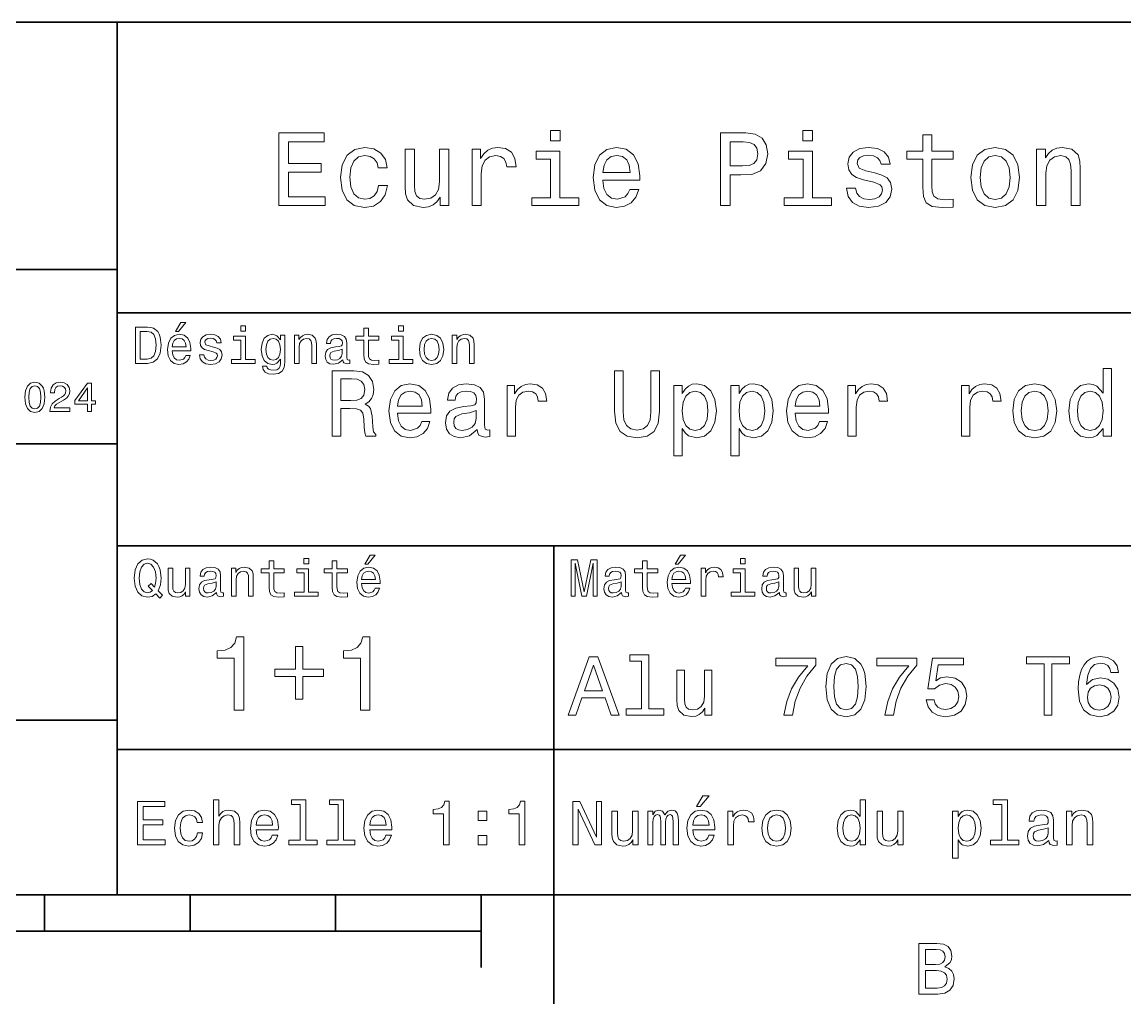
# Model space of a CAD drawing. Extents: x 0 to 420, y 0 to 297.
# Drawn here: x 278.5 to 354.2, y 2.5 to 70 of the extents above; entities that cross this region are included whole.
import ezdxf

# ---------------------------------------------------------------- set-up
doc = ezdxf.new("R2010")
doc.units = 0

msp = doc.modelspace()

# ---------------------------------------------------------------- linework, layer by layer
at = {"color": 7, "lineweight": 35}
for p, q in [((220, 70), (410, 70)), ((285, 10), (285, 70)), ((220, 53), (285, 53)), ((285, 50), (410, 50)), ((220, 41), (285, 41)), ((285, 34), (410, 34)), ((220, 22), (285, 22)), ((285, 20), (410, 20)), ((10, 10), (410, 10)), ((220, 10), (410, 10)), ((110, 7.5), (310, 7.5))]:
    msp.add_line(p, q, dxfattribs=at)
at = {"color": 7, "lineweight": 35, "ltscale": 0.35}
msp.add_line((315, 20), (315, 34), dxfattribs=at)
at = {"color": 7, "lineweight": 35, "ltscale": 0.25}
msp.add_line((315, 10), (315, 20), dxfattribs=at)
at = {"color": 7, "lineweight": 35, "ltscale": 0.0625}
for p, q in [((280, 10), (280, 7.5)), ((290, 10), (290, 7.5)), ((300, 10), (300, 7.5))]:
    msp.add_line(p, q, dxfattribs=at)
at = {"color": 7, "lineweight": 35, "ltscale": 0.125}
msp.add_line((310, 10), (310, 5), dxfattribs=at)
at = {"color": 7, "lineweight": 35, "ltscale": 0.1875}
msp.add_line((315, 10), (315, 2.5), dxfattribs=at)
at = {"color": 7, "lineweight": 13}
for points in [[(296.109497, 57.381123), (299.279541, 57.381123), (299.279541, 57.986309), (296.772339, 57.986309), (296.772339, 59.679394), (299.005768, 59.679394), (299.005768, 60.277374), (296.772339, 60.277374), (296.772339, 61.775936), (299.221893, 61.775936), (299.221893, 62.381123), (296.109497, 62.381123)], [(315.439484, 62.554031), (314.76944, 62.554031), (314.76944, 61.833572), (315.439484, 61.833572)], [(326.462524, 57.381123), (327.125366, 57.381123), (327.125366, 59.492073), (327.860229, 59.492073), (328.602295, 59.528095), (329.193085, 59.780258), (329.574921, 60.270172), (329.70462, 60.940201), (329.60376, 61.559795), (329.315552, 62.013687), (328.840057, 62.287464), (328.19165, 62.381123), (326.462524, 62.381123)], [(332.788177, 62.554031), (332.118164, 62.554031), (332.118164, 61.833572), (332.788177, 61.833572)], [(340.353027, 60.579971), (340.353027, 58.64193), (340.39624, 58.015129), (340.597992, 57.582851), (341.001434, 57.330688), (341.685883, 57.244236), (342.43515, 57.280258), (342.43515, 57.827808), (341.887604, 57.78458), (341.390503, 57.842216), (341.123932, 58.022331), (341.008636, 58.324928), (340.98703, 58.75), (340.98703, 60.579971), (342.43515, 60.579971), (342.43515, 61.120316), (340.98703, 61.120316), (340.98703, 62.251438), (340.353027, 62.251438), (340.353027, 61.120316), (339.257935, 61.120316), (339.257935, 60.579971)], [(328.011536, 61.76873), (328.443787, 61.725502), (328.760803, 61.588615), (328.94812, 61.336452), (329.01297, 60.940201), (328.940918, 60.522331), (328.746399, 60.270172), (328.414978, 60.140488), (327.96109, 60.104465), (327.125366, 60.104465), (327.125366, 61.76873)], [(302.932281, 59.967579), (303.559082, 59.967579), (303.429382, 60.543945), (303.119598, 60.997837), (302.636871, 61.278816), (302.010071, 61.386887), (301.318451, 61.242794), (300.792511, 60.839336), (300.46109, 60.183716), (300.345825, 59.304752), (300.453888, 58.432995), (300.778107, 57.78458), (301.289612, 57.381123), (301.988464, 57.244236), (302.608063, 57.352303), (303.09079, 57.6549), (303.42218, 58.130402), (303.566284, 58.764408), (302.96109, 58.764408), (302.853027, 58.36095), (302.651306, 58.058357), (302.363098, 57.871037), (302.010071, 57.8134), (301.570618, 57.907059), (301.253601, 58.195244), (301.059082, 58.663544), (300.994232, 59.326366), (301.059082, 59.974781), (301.260803, 60.443081), (301.585022, 60.731266), (302.010071, 60.83213), (302.384735, 60.767288), (302.66571, 60.601585), (302.853027, 60.327808)], [(307.788177, 61.25), (307.154175, 61.25), (307.154175, 59.016571), (307.082123, 58.497837), (306.873199, 58.123196), (306.548981, 57.892651), (306.123901, 57.820602), (305.785309, 57.878242), (305.569153, 58.051151), (305.446686, 58.346542), (305.417877, 58.764408), (305.417877, 61.25), (304.783875, 61.25), (304.783875, 58.706772), (304.805481, 58.195244), (304.942352, 57.770172), (305.360229, 57.381123), (306.030243, 57.244236), (306.390503, 57.294666), (306.700287, 57.424351), (306.966858, 57.647694), (307.182983, 57.971901), (307.182983, 57.381123), (307.788177, 57.381123)], [(309.380402, 57.381123), (310.014404, 57.381123), (310.014404, 59.592937), (310.079254, 60.12608), (310.273773, 60.507923), (310.59079, 60.738472), (311.015839, 60.817722), (311.332855, 60.767288), (311.570618, 60.623199), (311.714691, 60.378242), (311.765137, 60.046829), (312.406342, 60.046829), (312.319885, 60.630402), (312.082123, 61.048271), (311.685883, 61.30043), (311.145538, 61.386887), (310.778107, 61.32925), (310.46109, 61.185158), (310.180115, 60.940201), (309.956757, 60.608788), (309.956757, 61.25), (309.380402, 61.25)], [(315.417877, 57.914265), (315.417877, 61.120316), (313.789612, 61.120316), (313.789612, 60.579971), (314.783875, 60.579971), (314.783875, 57.914265), (313.48703, 57.914265), (313.48703, 57.381123), (316.729095, 57.381123), (316.729095, 57.914265)], [(318.371765, 59.131844), (320.907776, 59.131844), (320.914978, 59.427231), (320.799713, 60.255764), (320.482697, 60.875359), (319.978394, 61.25), (319.30835, 61.386887), (318.65274, 61.242794), (318.148407, 60.839336), (317.824219, 60.183716), (317.708923, 59.319164), (317.816986, 58.432995), (318.141205, 57.78458), (318.638336, 57.381123), (319.286743, 57.244236), (319.848694, 57.337894), (320.309784, 57.582851), (320.648407, 57.971901), (320.842926, 58.490631), (320.216125, 58.490631), (320.086456, 58.20245), (319.899139, 57.986309), (319.365997, 57.8134), (318.955322, 57.892651), (318.645538, 58.14481), (318.443787, 58.555473), (318.371765, 59.110229)], [(318.371765, 59.664986), (318.451019, 60.162102), (318.645538, 60.529537), (318.940918, 60.75288), (319.329956, 60.83213), (319.711823, 60.75288), (320.007202, 60.529537), (320.187317, 60.162102), (320.252167, 59.664986)], [(332.766571, 57.914265), (332.766571, 61.120316), (331.138336, 61.120316), (331.138336, 60.579971), (332.132568, 60.579971), (332.132568, 57.914265), (330.835724, 57.914265), (330.835724, 57.381123), (334.07782, 57.381123), (334.07782, 57.914265)], [(337.060516, 59.636166), (336.44812, 59.780258), (335.994232, 59.945965), (335.842926, 60.28458), (335.886169, 60.522331), (336.037476, 60.695244), (336.28241, 60.803314), (336.635437, 60.846542), (336.97406, 60.803314), (337.240631, 60.67363), (337.413544, 60.479107), (337.485596, 60.219738), (338.105194, 60.219738), (338.105194, 60.23415), (337.997131, 60.70245), (337.701721, 61.069885), (337.240631, 61.30043), (336.635437, 61.386887), (336.023041, 61.30043), (335.576355, 61.062679), (335.29538, 60.709652), (335.208923, 60.262966), (335.273773, 59.830688), (335.475494, 59.528095), (335.806915, 59.311958), (336.289612, 59.16066), (336.995667, 58.987751), (337.427948, 58.807636), (337.543213, 58.663544), (337.586456, 58.447407), (337.521606, 58.180836), (337.348694, 57.979107), (337.067719, 57.849422), (336.693085, 57.806194), (336.296814, 57.849422), (336.008636, 58.000721), (335.814117, 58.245674), (335.734863, 58.584293), (335.122467, 58.584293), (335.223328, 58.007923), (335.518738, 57.590057), (335.98703, 57.337894), (336.635437, 57.244236), (337.312683, 57.337894), (337.809814, 57.590057), (338.112396, 57.993515), (338.220459, 58.519451), (338.141205, 58.973343), (337.917877, 59.283138), (337.550415, 59.484871)], [(343.65274, 59.311958), (343.768005, 58.432995), (344.099426, 57.78458), (344.625366, 57.381123), (345.331421, 57.244236), (346.030273, 57.381123), (346.556213, 57.777374), (346.887604, 58.425793), (347.010101, 59.311958), (346.887604, 60.190922), (346.556213, 60.846542), (346.030273, 61.242794), (345.331421, 61.386887), (344.625366, 61.242794), (344.099426, 60.839336), (343.768005, 60.190922)], [(344.301147, 59.319164), (344.365997, 59.967579), (344.567719, 60.435879), (344.891937, 60.72406), (345.331421, 60.824928), (345.763702, 60.72406), (346.087891, 60.443081), (346.289612, 59.967579), (346.361664, 59.319164), (346.289612, 58.663544), (346.087891, 58.188038), (345.763702, 57.899853), (345.331421, 57.806194), (344.891937, 57.899853), (344.567719, 58.188038), (344.365997, 58.663544)], [(348.177246, 57.381123), (348.811249, 57.381123), (348.811249, 59.614552), (348.876099, 60.12608), (349.085022, 60.500717), (349.409241, 60.731266), (349.841492, 60.817722), (350.187317, 60.745674), (350.403473, 60.551151), (350.511536, 60.226944), (350.547546, 59.794666), (350.547546, 57.381123), (351.181549, 57.381123), (351.181549, 59.924351), (351.15274, 60.435879), (351.023071, 60.86095), (350.597992, 61.25), (349.93515, 61.386887), (349.567719, 61.336452), (349.257935, 61.199566), (348.991364, 60.969017), (348.78241, 60.659222), (348.78241, 61.25), (348.177246, 61.25)], [(289.004333, 48.728386), (289.216858, 48.728386), (289.71759, 49.340778), (289.364563, 49.340778)], [(287.080688, 49.030979), (286.248566, 49.030979), (286.248566, 46.530979), (287.080688, 46.530979), (287.473328, 46.610229), (287.765137, 46.851585), (287.945251, 47.244236), (288.010101, 47.780979), (287.952454, 48.328529), (287.880402, 48.544666), (287.779541, 48.717579), (287.487762, 48.951729), (287.296844, 49.009365)], [(287.055481, 48.731987), (287.329254, 48.677952), (287.516571, 48.512245), (287.628235, 48.216858), (287.664276, 47.780979), (287.624634, 47.359509), (287.51297, 47.064121), (287.322052, 46.887608), (287.055481, 46.829971), (286.583588, 46.829971), (286.583588, 48.731987)], [(288.784576, 47.406338), (290.052582, 47.406338), (290.056183, 47.554035), (289.998566, 47.9683), (289.840057, 48.278099), (289.587891, 48.465416), (289.252869, 48.533859), (288.925079, 48.461815), (288.672913, 48.260086), (288.510803, 47.932278), (288.453156, 47.5), (288.507202, 47.056915), (288.669312, 46.732708), (288.917877, 46.530979), (289.242065, 46.462536), (289.523041, 46.509365), (289.753601, 46.631844), (289.922913, 46.826366), (290.020172, 47.085735), (289.706787, 47.085735), (289.641937, 46.941643), (289.548279, 46.833572), (289.281708, 46.747116), (289.076355, 46.786743), (288.921478, 46.912823), (288.820618, 47.118156), (288.784576, 47.395531)], [(291.623199, 47.658501), (291.317017, 47.730545), (291.090057, 47.8134), (291.014404, 47.982708), (291.036011, 48.101585), (291.111664, 48.188038), (291.234161, 48.242073), (291.410675, 48.263687), (291.579956, 48.242073), (291.713257, 48.177231), (291.799713, 48.079971), (291.835724, 47.950287), (292.145538, 47.950287), (292.145538, 47.957493), (292.091492, 48.191643), (291.943817, 48.375359), (291.713257, 48.490635), (291.410675, 48.533859), (291.104462, 48.490635), (290.881134, 48.371758), (290.740631, 48.195244), (290.697418, 47.971901), (290.729828, 47.755764), (290.830688, 47.604465), (290.996399, 47.496399), (291.237762, 47.42075), (291.59079, 47.334293), (291.806915, 47.244236), (291.864563, 47.172188), (291.886169, 47.064121), (291.85376, 46.930836), (291.767303, 46.829971), (291.626801, 46.765129), (291.439484, 46.743515), (291.241364, 46.765129), (291.09726, 46.840778), (291, 46.963257), (290.960388, 47.132565), (290.654175, 47.132565), (290.70462, 46.844379), (290.852295, 46.635445), (291.086456, 46.509365), (291.410675, 46.462536), (291.749268, 46.509365), (291.997833, 46.635445), (292.149139, 46.837173), (292.203156, 47.100143), (292.163544, 47.327087), (292.05188, 47.481987), (291.868164, 47.582851)], [(293.824219, 49.117435), (293.489197, 49.117435), (293.489197, 48.757202), (293.824219, 48.757202)], [(296.518738, 46.617435), (296.518738, 48.465416), (296.216125, 48.465416), (296.216125, 48.152016), (295.96759, 48.4366), (295.816284, 48.508644), (295.646973, 48.533859), (295.34079, 48.461815), (295.103027, 48.260086), (294.94812, 47.935879), (294.894104, 47.5), (294.94812, 47.060516), (295.103027, 46.736309), (295.34079, 46.530979), (295.646973, 46.462536), (295.819885, 46.487751), (295.963989, 46.552593), (296.216125, 46.826366), (296.216125, 46.552593), (296.187317, 46.336456), (296.108063, 46.181557), (295.956787, 46.091499), (295.729828, 46.059078), (295.531708, 46.080692), (295.391205, 46.134727), (295.30835, 46.228386), (295.283142, 46.354465), (294.976959, 46.354465), (294.976959, 46.340057), (295.023773, 46.109509), (295.167877, 45.9366), (295.398407, 45.824928), (295.711823, 45.785301), (296.086456, 45.839336), (296.335022, 45.990635), (296.475494, 46.253601)], [(297.181549, 46.530979), (297.498566, 46.530979), (297.498566, 47.647694), (297.530975, 47.903458), (297.635437, 48.090778), (297.797546, 48.206051), (298.013702, 48.249279), (298.186584, 48.213257), (298.294678, 48.115993), (298.348694, 47.953888), (298.366699, 47.737751), (298.366699, 46.530979), (298.683716, 46.530979), (298.683716, 47.802593), (298.669312, 48.058357), (298.604462, 48.270893), (298.391937, 48.465416), (298.060516, 48.533859), (297.876801, 48.508644), (297.721893, 48.440201), (297.588623, 48.324928), (297.484161, 48.170029), (297.484161, 48.465416), (297.181549, 48.465416)], [(300.499268, 46.783142), (300.499268, 46.772335), (300.517303, 46.649857), (300.57132, 46.5634), (300.798279, 46.494957), (300.974792, 46.523773), (300.974792, 46.76873), (300.899139, 46.757923), (300.798279, 46.804756), (300.780273, 46.948845), (300.780273, 47.950287), (300.73703, 48.206051), (300.610962, 48.386166), (300.391205, 48.494236), (300.081421, 48.533859), (299.778809, 48.490635), (299.555481, 48.368156), (299.414978, 48.177231), (299.368164, 47.925072), (299.368164, 47.903458), (299.65274, 47.903458), (299.677948, 48.054756), (299.757202, 48.162823), (299.886902, 48.227665), (300.070618, 48.25288), (300.247131, 48.234871), (300.373199, 48.180836), (300.448853, 48.087173), (300.47406, 47.957493), (300.459656, 47.806194), (300.402008, 47.730545), (300.257935, 47.694523), (299.987762, 47.665707), (299.677948, 47.600864), (299.458221, 47.485592), (299.328522, 47.305473), (299.28891, 47.038906), (299.324921, 46.801151), (299.436584, 46.624638), (299.616699, 46.512966), (299.865265, 46.473343), (300.200287, 46.548992)], [(301.943817, 48.130402), (301.943817, 47.161381), (301.965424, 46.84798), (302.066284, 46.631844), (302.268005, 46.505764), (302.610229, 46.462536), (302.984863, 46.480545), (302.984863, 46.754322), (302.71109, 46.732708), (302.462524, 46.761528), (302.329254, 46.851585), (302.271606, 47.00288), (302.260803, 47.215416), (302.260803, 48.130402), (302.984863, 48.130402), (302.984863, 48.400574), (302.260803, 48.400574), (302.260803, 48.966137), (301.943817, 48.966137), (301.943817, 48.400574), (301.39624, 48.400574), (301.39624, 48.130402)], [(304.667145, 49.117435), (304.332123, 49.117435), (304.332123, 48.757202), (304.667145, 48.757202)], [(305.762238, 47.496399), (305.819885, 47.056915), (305.985596, 46.732708), (306.248566, 46.530979), (306.601593, 46.462536), (306.951019, 46.530979), (307.213989, 46.729107), (307.3797, 47.053314), (307.440918, 47.496399), (307.3797, 47.935879), (307.213989, 48.263687), (306.951019, 48.461815), (306.601593, 48.533859), (306.248566, 48.461815), (305.985596, 48.260086), (305.819885, 47.935879)], [(308.024506, 46.530979), (308.341492, 46.530979), (308.341492, 47.647694), (308.373932, 47.903458), (308.478394, 48.090778), (308.640503, 48.206051), (308.856628, 48.249279), (309.029541, 48.213257), (309.137604, 48.115993), (309.19165, 47.953888), (309.209656, 47.737751), (309.209656, 46.530979), (309.526672, 46.530979), (309.526672, 47.802593), (309.512238, 48.058357), (309.447418, 48.270893), (309.234863, 48.465416), (308.903473, 48.533859), (308.719727, 48.508644), (308.56485, 48.440201), (308.431549, 48.324928), (308.327087, 48.170029), (308.327087, 48.465416), (308.024506, 48.465416)], [(288.784576, 47.672909), (288.824219, 47.921471), (288.921478, 48.105186), (289.069153, 48.216858), (289.263702, 48.256485), (289.45462, 48.216858), (289.602295, 48.105186), (289.692352, 47.921471), (289.724792, 47.672909)], [(293.813416, 46.79755), (293.813416, 48.400574), (292.999268, 48.400574), (292.999268, 48.130402), (293.496399, 48.130402), (293.496399, 46.79755), (292.847992, 46.79755), (292.847992, 46.530979), (294.469025, 46.530979), (294.469025, 46.79755)], [(295.221893, 47.5), (295.254333, 47.820606), (295.351593, 48.058357), (295.502869, 48.198845), (295.70462, 48.249279), (295.917145, 48.198845), (296.075653, 48.058357), (296.172913, 47.820606), (296.208923, 47.5), (296.172913, 47.172188), (296.075653, 46.938038), (295.917145, 46.793949), (295.70462, 46.747116), (295.502869, 46.793949), (295.351593, 46.938038), (295.254333, 47.175793)], [(304.656342, 46.79755), (304.656342, 48.400574), (303.842224, 48.400574), (303.842224, 48.130402), (304.339325, 48.130402), (304.339325, 46.79755), (303.690918, 46.79755), (303.690918, 46.530979), (305.311951, 46.530979), (305.311951, 46.79755)], [(306.086456, 47.5), (306.118866, 47.824207), (306.219727, 48.058357), (306.381836, 48.20245), (306.601593, 48.25288), (306.817719, 48.20245), (306.979828, 48.061958), (307.080688, 47.824207), (307.11673, 47.5), (307.080688, 47.172188), (306.979828, 46.934437), (306.817719, 46.790344), (306.601593, 46.743515), (306.381836, 46.790344), (306.219727, 46.934437), (306.118866, 47.172188)], [(300.463257, 47.208214), (300.420044, 47.020893), (300.304749, 46.876801), (300.131836, 46.783142), (299.919312, 46.750721), (299.78241, 46.76873), (299.68515, 46.826366), (299.623932, 46.927231), (299.605896, 47.067722), (299.620331, 47.193802), (299.677948, 47.283859), (299.908508, 47.384727), (300.200287, 47.427952), (300.463257, 47.514408)], [(299.760803, 41.530258), (300.363831, 41.530258), (300.363831, 43.430115), (300.979828, 43.430115), (301.433716, 43.41066), (301.719025, 43.319885), (301.874634, 43.105907), (301.939484, 42.723343), (301.971893, 42.139767), (302.010803, 41.757202), (302.088623, 41.530258), (302.76944, 41.530258), (302.76944, 41.653458), (302.6203, 41.835014), (302.568451, 42.172188), (302.523041, 42.898415), (302.412811, 43.4366), (302.263672, 43.605186), (302.030243, 43.728386), (302.289612, 43.890488), (302.471161, 44.117435), (302.587891, 44.402737), (302.626801, 44.746395), (302.536011, 45.291065), (302.276642, 45.699566), (301.848694, 45.945965), (301.265137, 46.030258), (299.760803, 46.030258)], [(301.096527, 45.479107), (301.492065, 45.440201), (301.770874, 45.317001), (301.945953, 45.090057), (302.004303, 44.733429), (301.939484, 44.357346), (301.764404, 44.130402), (301.466125, 44.013687), (301.057617, 43.981266), (300.363831, 43.981266), (300.363831, 45.479107)], [(319.174347, 43.242073), (319.265137, 42.431557), (319.550415, 41.854465), (320.030243, 41.523773), (320.72406, 41.407059), (321.411377, 41.523773), (321.891205, 41.854465), (322.176514, 42.425072), (322.273773, 43.242073), (322.273773, 46.030258), (321.670746, 46.030258), (321.670746, 43.209652), (321.612396, 42.658501), (321.437317, 42.262966), (321.139038, 42.029537), (320.72406, 41.951729), (320.296112, 42.029537), (319.997833, 42.262966), (319.822754, 42.652016), (319.770874, 43.209652), (319.770874, 46.030258), (319.174347, 46.030258)], [(352.749268, 42.068443), (352.749268, 41.530258), (353.319885, 41.530258), (353.319885, 46.185879), (352.755737, 46.185879), (352.755737, 44.480545), (352.32132, 44.973343), (352.055481, 45.090057), (351.750702, 45.135445), (351.199554, 45.005764), (350.771606, 44.642651), (350.492798, 44.059078), (350.395508, 43.274494), (350.492798, 42.489914), (350.771606, 41.899857), (351.199554, 41.530258), (351.750702, 41.407059), (352.055481, 41.45245), (352.327789, 41.569164)], [(278.64267, 44.201729), (278.685883, 43.749279), (278.82132, 43.426514), (279.037476, 43.230549), (279.337189, 43.167149), (279.634003, 43.230549), (279.850159, 43.426514), (279.982727, 43.749279), (280.028809, 44.201729), (279.982727, 44.651299), (279.927948, 44.829971), (279.850159, 44.976948), (279.634003, 45.172913), (279.337189, 45.239193), (279.037476, 45.172913), (278.82132, 44.974064), (278.685883, 44.651299)], [(278.919312, 44.201729), (278.942383, 44.550434), (279.014404, 44.801155), (279.144104, 44.948128), (279.337189, 45), (279.527374, 44.948128), (279.657074, 44.801155), (279.729126, 44.550434), (279.752167, 44.201729), (279.729126, 43.850143), (279.657074, 43.599426), (279.527374, 43.45245), (279.337189, 43.403458), (279.144104, 43.45245), (279.014404, 43.599426), (278.942383, 43.850143)], [(280.368866, 43.224785), (281.74353, 43.224785), (281.74353, 43.472622), (280.657074, 43.472622), (280.71759, 43.60807), (280.82132, 43.720463), (281.141205, 43.925072), (281.311249, 44.011528), (281.501434, 44.135448), (281.636902, 44.279541), (281.714691, 44.44957), (281.74353, 44.642651), (281.694519, 44.884727), (281.559082, 45.074928), (281.351593, 45.195965), (281.083588, 45.239193), (280.806915, 45.190201), (280.596558, 45.054756), (280.46109, 44.838619), (280.414978, 44.553314), (280.414978, 44.51297), (280.677246, 44.51297), (280.677246, 44.536022), (280.703186, 44.731991), (280.780975, 44.876083), (280.904907, 44.9683), (281.069153, 45), (281.236328, 44.971184), (281.360229, 44.899136), (281.440918, 44.786743), (281.469757, 44.645535), (281.449585, 44.51297), (281.394806, 44.400578), (281.302612, 44.302593), (281.175781, 44.216141), (281.005768, 44.12392), (280.723358, 43.945248), (280.524506, 43.755043), (280.406342, 43.524498), (280.368866, 43.233429)], [(282.965424, 43.224785), (283.224792, 43.224785), (283.224792, 43.720463), (283.510101, 43.720463), (283.510101, 43.951008), (283.224792, 43.951008), (283.224792, 45.181557), (282.962524, 45.181557), (282.086456, 43.974064), (282.086456, 43.720463), (282.965424, 43.720463)], [(282.328522, 43.951008), (282.965424, 44.847263), (282.965424, 43.951008)], [(304.267273, 43.105907), (306.549713, 43.105907), (306.556183, 43.371758), (306.452454, 44.117435), (306.167145, 44.675072), (305.713257, 45.012245), (305.110229, 45.135445), (304.520172, 45.005764), (304.066284, 44.642651), (303.774475, 44.052593), (303.670746, 43.274494), (303.768005, 42.476944), (304.059784, 41.893372), (304.507202, 41.530258), (305.090759, 41.407059), (305.596527, 41.491352), (306.011505, 41.711815), (306.316284, 42.061958), (306.491333, 42.528816), (305.927216, 42.528816), (305.810516, 42.269451), (305.641937, 42.074928), (305.162109, 41.919308), (304.792511, 41.990631), (304.513672, 42.217579), (304.332123, 42.587173), (304.267273, 43.086452)], [(309.739899, 41.98415), (309.739899, 41.964695), (309.772339, 41.744236), (309.869598, 41.588615), (310.278076, 41.465416), (310.595825, 41.517288), (310.595825, 41.958214), (310.459656, 41.938759), (310.278076, 42.023052), (310.245667, 42.282421), (310.245667, 44.085014), (310.167847, 44.545387), (309.940918, 44.869595), (309.54538, 45.064121), (308.987732, 45.135445), (308.443085, 45.057636), (308.041046, 44.837173), (307.788177, 44.493515), (307.703888, 44.039623), (307.703888, 44.000721), (308.216125, 44.000721), (308.261505, 44.273052), (308.404175, 44.467579), (308.637604, 44.584293), (308.968292, 44.629681), (309.286011, 44.59726), (309.51297, 44.5), (309.649139, 44.331409), (309.694519, 44.09798), (309.668579, 43.825645), (309.564819, 43.68948), (309.305481, 43.624638), (308.819153, 43.572765), (308.261505, 43.456051), (307.865997, 43.248558), (307.632568, 42.924351), (307.561218, 42.444523), (307.626068, 42.016571), (307.827087, 41.698845), (308.151276, 41.497837), (308.598694, 41.426514), (309.201721, 41.562679)], [(311.78891, 41.530258), (312.359497, 41.530258), (312.359497, 43.520893), (312.417847, 44.000721), (312.592926, 44.344379), (312.878235, 44.551872), (313.260803, 44.623199), (313.546112, 44.577808), (313.760071, 44.448124), (313.889771, 44.227665), (313.93515, 43.929394), (314.512238, 43.929394), (314.434418, 44.454609), (314.220459, 44.830692), (313.863831, 45.057636), (313.377502, 45.135445), (313.046814, 45.083572), (312.761505, 44.953888), (312.508636, 44.733429), (312.307617, 44.435158), (312.307617, 45.012245), (311.78891, 45.012245)], [(323.823486, 44.474064), (323.823486, 45.012245), (323.252869, 45.012245), (323.252869, 40.181557), (323.823486, 40.181557), (323.823486, 42.061958), (324.024475, 41.757202), (324.251434, 41.556194), (324.822052, 41.407059), (325.366699, 41.530258), (325.794647, 41.899857), (326.073486, 42.483429), (326.177216, 43.274494), (326.073486, 44.059078), (325.794647, 44.642651), (325.366699, 45.005764), (324.822052, 45.135445), (324.510803, 45.096542), (324.244934, 44.973343), (324.018005, 44.76585)], [(327.726929, 44.474064), (327.726929, 45.012245), (327.156342, 45.012245), (327.156342, 40.181557), (327.726929, 40.181557), (327.726929, 42.061958), (327.927948, 41.757202), (328.154907, 41.556194), (328.725494, 41.407059), (329.270172, 41.530258), (329.69812, 41.899857), (329.976929, 42.483429), (330.080688, 43.274494), (329.976929, 44.059078), (329.69812, 44.642651), (329.270172, 45.005764), (328.725494, 45.135445), (328.414246, 45.096542), (328.148407, 44.973343), (327.921448, 44.76585)], [(331.591492, 43.105907), (333.873901, 43.105907), (333.880402, 43.371758), (333.776642, 44.117435), (333.491333, 44.675072), (333.037445, 45.012245), (332.434418, 45.135445), (331.84436, 45.005764), (331.390472, 44.642651), (331.098694, 44.052593), (330.994934, 43.274494), (331.092224, 42.476944), (331.384003, 41.893372), (331.83139, 41.530258), (332.414978, 41.407059), (332.920746, 41.491352), (333.335724, 41.711815), (333.640472, 42.061958), (333.815552, 42.528816), (333.251434, 42.528816), (333.134705, 42.269451), (332.966125, 42.074928), (332.486298, 41.919308), (332.116699, 41.990631), (331.837891, 42.217579), (331.656342, 42.587173), (331.591492, 43.086452)], [(335.209656, 41.530258), (335.780243, 41.530258), (335.780243, 43.520893), (335.838623, 44.000721), (336.013672, 44.344379), (336.298981, 44.551872), (336.681549, 44.623199), (336.966858, 44.577808), (337.180817, 44.448124), (337.310516, 44.227665), (337.355896, 43.929394), (337.932983, 43.929394), (337.855164, 44.454609), (337.641205, 44.830692), (337.284576, 45.057636), (336.798279, 45.135445), (336.46756, 45.083572), (336.182251, 44.953888), (335.929382, 44.733429), (335.728394, 44.435158), (335.728394, 45.012245), (335.209656, 45.012245)], [(343.016571, 41.530258), (343.587158, 41.530258), (343.587158, 43.520893), (343.645508, 44.000721), (343.820587, 44.344379), (344.105896, 44.551872), (344.488464, 44.623199), (344.773773, 44.577808), (344.987732, 44.448124), (345.117432, 44.227665), (345.162811, 43.929394), (345.739899, 43.929394), (345.662109, 44.454609), (345.44812, 44.830692), (345.091492, 45.057636), (344.605164, 45.135445), (344.274475, 45.083572), (343.989197, 44.953888), (343.736298, 44.733429), (343.535278, 44.435158), (343.535278, 45.012245), (343.016571, 45.012245)], [(346.537445, 43.268009), (346.641205, 42.476944), (346.939484, 41.893372), (347.412811, 41.530258), (348.048248, 41.407059), (348.677216, 41.530258), (349.150574, 41.886887), (349.448853, 42.470459), (349.559082, 43.268009), (349.448853, 44.059078), (349.150574, 44.649136), (348.677216, 45.005764), (348.048248, 45.135445), (347.412811, 45.005764), (346.939484, 44.642651), (346.641205, 44.059078)], [(304.267273, 43.585735), (304.338623, 44.033138), (304.513672, 44.363831), (304.779541, 44.564842), (305.129669, 44.636166), (305.473328, 44.564842), (305.739197, 44.363831), (305.901276, 44.033138), (305.959656, 43.585735)], [(324.724792, 41.919308), (324.342224, 42.003601), (324.063385, 42.262966), (323.888306, 42.684437), (323.829956, 43.274494), (323.888306, 43.858067), (324.063385, 44.279537), (324.342224, 44.532421), (324.724792, 44.623199), (325.074921, 44.532421), (325.353729, 44.273052), (325.528809, 43.851585), (325.593658, 43.274494), (325.528809, 42.690922), (325.353729, 42.262966), (325.074921, 42.003601)], [(328.628235, 41.919308), (328.245667, 42.003601), (327.966858, 42.262966), (327.791779, 42.684437), (327.733429, 43.274494), (327.791779, 43.858067), (327.966858, 44.279537), (328.245667, 44.532421), (328.628235, 44.623199), (328.978394, 44.532421), (329.257202, 44.273052), (329.432281, 43.851585), (329.497101, 43.274494), (329.432281, 42.690922), (329.257202, 42.262966), (328.978394, 42.003601)], [(331.591492, 43.585735), (331.662811, 44.033138), (331.837891, 44.363831), (332.103729, 44.564842), (332.453888, 44.636166), (332.797546, 44.564842), (333.063385, 44.363831), (333.225494, 44.033138), (333.283844, 43.585735)], [(347.121033, 43.274494), (347.179382, 43.858067), (347.360931, 44.279537), (347.65271, 44.538902), (348.048248, 44.629681), (348.437317, 44.538902), (348.729095, 44.286022), (348.910645, 43.858067), (348.975494, 43.274494), (348.910645, 42.684437), (348.729095, 42.256481), (348.437317, 41.997116), (348.048248, 41.912823), (347.65271, 41.997116), (347.360931, 42.256481), (347.179382, 42.684437)], [(351.847961, 44.623199), (352.22406, 44.532421), (352.509338, 44.279537), (352.677948, 43.858067), (352.742798, 43.274494), (352.677948, 42.684437), (352.509338, 42.262966), (352.22406, 42.003601), (351.847961, 41.919308), (351.491333, 42.003601), (351.218994, 42.262966), (351.037445, 42.690922), (350.979095, 43.274494), (351.037445, 43.851585), (351.218994, 44.273052), (351.491333, 44.532421)], [(309.675049, 42.749279), (309.59726, 42.412102), (309.389771, 42.152737), (309.078522, 41.98415), (308.695953, 41.925793), (308.449554, 41.958214), (308.274475, 42.061958), (308.164246, 42.243515), (308.131836, 42.496395), (308.157776, 42.723343), (308.261505, 42.885445), (308.676514, 43.067001), (309.201721, 43.14481), (309.675049, 43.30043)], [(287.642639, 30.685879), (287.916412, 30.401297), (288.107361, 30.592218), (287.811951, 30.894812), (287.963257, 31.305475), (288.010101, 31.780979), (287.94165, 32.339336), (287.862396, 32.56628), (287.757935, 32.753601), (287.462524, 33.009365), (287.28241, 33.074207), (287.08429, 33.099422), (286.702454, 33.009365), (286.410675, 32.757202), (286.223358, 32.342937), (286.158508, 31.780979), (286.223358, 31.219019), (286.407074, 30.804754), (286.698853, 30.54899), (287.08429, 30.462536), (287.397705, 30.520172)], [(287.41571, 30.916426), (287.260803, 30.801151), (287.08429, 30.765129), (286.850159, 30.829971), (286.666412, 31.024494), (286.543945, 31.341497), (286.504333, 31.780979), (286.543945, 32.216858), (286.662811, 32.537464), (286.846527, 32.731987), (287.08429, 32.80043), (287.318451, 32.731987), (287.502167, 32.533859), (287.621033, 32.213257), (287.664276, 31.780979), (287.631836, 31.40634), (287.563416, 31.150576), (287.329254, 31.395533), (287.134735, 31.211815)], [(295.438049, 32.130402), (295.438049, 31.161383), (295.459656, 30.847982), (295.560516, 30.631844), (295.762238, 30.505762), (296.104462, 30.462536), (296.479095, 30.480547), (296.479095, 30.754322), (296.205322, 30.732708), (295.956787, 30.761526), (295.823486, 30.851583), (295.765839, 31.002882), (295.755035, 31.215418), (295.755035, 32.130402), (296.479095, 32.130402), (296.479095, 32.400574), (295.755035, 32.400574), (295.755035, 32.966137), (295.438049, 32.966137), (295.438049, 32.400574), (294.890503, 32.400574), (294.890503, 32.130402)], [(298.161377, 33.117435), (297.826355, 33.117435), (297.826355, 32.757202), (298.161377, 32.757202)], [(299.775208, 32.130402), (299.775208, 31.161383), (299.796814, 30.847982), (299.897705, 30.631844), (300.099426, 30.505762), (300.44165, 30.462536), (300.816284, 30.480547), (300.816284, 30.754322), (300.542511, 30.732708), (300.293945, 30.761526), (300.160675, 30.851583), (300.103027, 31.002882), (300.092224, 31.215418), (300.092224, 32.130402), (300.816284, 32.130402), (300.816284, 32.400574), (300.092224, 32.400574), (300.092224, 32.966137), (299.775208, 32.966137), (299.775208, 32.400574), (299.227661, 32.400574), (299.227661, 32.130402)], [(302.015839, 32.728386), (302.228394, 32.728386), (302.729095, 33.340778), (302.376068, 33.340778)], [(316.183716, 30.530979), (316.46109, 30.530979), (316.46109, 32.80043), (316.929382, 30.530979), (317.239197, 30.530979), (317.703888, 32.80043), (317.703888, 30.530979), (317.984863, 30.530979), (317.984863, 33.030979), (317.54538, 33.030979), (317.08429, 30.826368), (316.626801, 33.030979), (316.183716, 33.030979)], [(321.100861, 32.130402), (321.100861, 31.161383), (321.122467, 30.847982), (321.223328, 30.631844), (321.425079, 30.505762), (321.767303, 30.462536), (322.141937, 30.480547), (322.141937, 30.754322), (321.868164, 30.732708), (321.619598, 30.761526), (321.486298, 30.851583), (321.42868, 31.002882), (321.417877, 31.215418), (321.417877, 32.130402), (322.141937, 32.130402), (322.141937, 32.400574), (321.417877, 32.400574), (321.417877, 32.966137), (321.100861, 32.966137), (321.100861, 32.400574), (320.553314, 32.400574), (320.553314, 32.130402)], [(323.341492, 32.728386), (323.554047, 32.728386), (324.054749, 33.340778), (323.701721, 33.340778)], [(328.161377, 33.117435), (327.826355, 33.117435), (327.826355, 32.757202), (328.161377, 32.757202)], [(289.998566, 32.465416), (289.681549, 32.465416), (289.681549, 31.348703), (289.645538, 31.089336), (289.541077, 30.902016), (289.378967, 30.786743), (289.166412, 30.750719), (288.997131, 30.779539), (288.889038, 30.865993), (288.82782, 31.013687), (288.813416, 31.222622), (288.813416, 32.465416), (288.496399, 32.465416), (288.496399, 31.193804), (288.507202, 30.93804), (288.575653, 30.725504), (288.784576, 30.530979), (289.119598, 30.462536), (289.299713, 30.487751), (289.45462, 30.552593), (289.587891, 30.664265), (289.695953, 30.826368), (289.695953, 30.530979), (289.998566, 30.530979)], [(291.824921, 30.78314), (291.824921, 30.772333), (291.842926, 30.649855), (291.896973, 30.5634), (292.123932, 30.494957), (292.300446, 30.523775), (292.300446, 30.768732), (292.224792, 30.757925), (292.123932, 30.804754), (292.105896, 30.948847), (292.105896, 31.950287), (292.062683, 32.206051), (291.936584, 32.386166), (291.716858, 32.494236), (291.407074, 32.533859), (291.104462, 32.490635), (290.881134, 32.368156), (290.740631, 32.177231), (290.693817, 31.925072), (290.693817, 31.903458), (290.978394, 31.903458), (291.003601, 32.054756), (291.082855, 32.162823), (291.212524, 32.227665), (291.39624, 32.25288), (291.572754, 32.234871), (291.698853, 32.180836), (291.774506, 32.087173), (291.799713, 31.957493), (291.785309, 31.806194), (291.727661, 31.730547), (291.583588, 31.694523), (291.313416, 31.665705), (291.003601, 31.600864), (290.783875, 31.48559), (290.654175, 31.305475), (290.614563, 31.038904), (290.650574, 30.801151), (290.762238, 30.62464), (290.942352, 30.512968), (291.190918, 30.473343), (291.52594, 30.54899)], [(292.844391, 30.530979), (293.161377, 30.530979), (293.161377, 31.647694), (293.193817, 31.903458), (293.298279, 32.090778), (293.460388, 32.206051), (293.676514, 32.249279), (293.849426, 32.213257), (293.957489, 32.115993), (294.011536, 31.95389), (294.029541, 31.737751), (294.029541, 30.530979), (294.346558, 30.530979), (294.346558, 31.802593), (294.332123, 32.058357), (294.267303, 32.270893), (294.054749, 32.465416), (293.723358, 32.533859), (293.539612, 32.508644), (293.384735, 32.440201), (293.251434, 32.324928), (293.146973, 32.170029), (293.146973, 32.465416), (292.844391, 32.465416)], [(298.150574, 30.79755), (298.150574, 32.400574), (297.336456, 32.400574), (297.336456, 32.130402), (297.833588, 32.130402), (297.833588, 30.79755), (297.18515, 30.79755), (297.18515, 30.530979), (298.806183, 30.530979), (298.806183, 30.79755)], [(301.796112, 31.40634), (303.064117, 31.40634), (303.067719, 31.554033), (303.010071, 31.9683), (302.851593, 32.278099), (302.599426, 32.465416), (302.264404, 32.533859), (301.936584, 32.461815), (301.684448, 32.260086), (301.522339, 31.932276), (301.464691, 31.5), (301.518738, 31.056915), (301.680847, 30.732708), (301.929382, 30.530979), (302.253601, 30.462536), (302.534576, 30.509365), (302.765137, 30.631844), (302.934448, 30.826368), (303.031708, 31.085733), (302.718292, 31.085733), (302.653442, 30.941643), (302.559784, 30.833572), (302.293213, 30.747118), (302.087891, 30.786743), (301.932983, 30.912823), (301.832123, 31.118155), (301.796112, 31.395533)], [(301.796112, 31.672911), (301.835724, 31.921469), (301.932983, 32.105186), (302.080688, 32.216858), (302.275208, 32.256485), (302.466125, 32.216858), (302.613831, 32.105186), (302.703888, 31.921469), (302.736298, 31.672911)], [(319.656342, 30.78314), (319.656342, 30.772333), (319.674347, 30.649855), (319.728394, 30.5634), (319.955322, 30.494957), (320.131836, 30.523775), (320.131836, 30.768732), (320.056183, 30.757925), (319.955322, 30.804754), (319.937317, 30.948847), (319.937317, 31.950287), (319.894104, 32.206051), (319.768005, 32.386166), (319.548279, 32.494236), (319.238464, 32.533859), (318.935883, 32.490635), (318.712524, 32.368156), (318.572052, 32.177231), (318.525208, 31.925072), (318.525208, 31.903458), (318.809784, 31.903458), (318.835022, 32.054756), (318.914276, 32.162823), (319.043945, 32.227665), (319.227661, 32.25288), (319.404175, 32.234871), (319.530273, 32.180836), (319.605896, 32.087173), (319.631134, 31.957493), (319.61673, 31.806194), (319.559082, 31.730547), (319.414978, 31.694523), (319.144806, 31.665705), (318.835022, 31.600864), (318.615265, 31.48559), (318.485596, 31.305475), (318.445953, 31.038904), (318.481995, 30.801151), (318.593658, 30.62464), (318.773773, 30.512968), (319.022339, 30.473343), (319.357361, 30.54899)], [(323.121765, 31.40634), (324.389771, 31.40634), (324.393372, 31.554033), (324.335724, 31.9683), (324.177246, 32.278099), (323.925079, 32.465416), (323.590057, 32.533859), (323.262238, 32.461815), (323.010101, 32.260086), (322.847992, 31.932276), (322.790344, 31.5), (322.844391, 31.056915), (323.00647, 30.732708), (323.255035, 30.530979), (323.579254, 30.462536), (323.860229, 30.509365), (324.09079, 30.631844), (324.260101, 30.826368), (324.357361, 31.085733), (324.043945, 31.085733), (323.979095, 30.941643), (323.885437, 30.833572), (323.618866, 30.747118), (323.413544, 30.786743), (323.258636, 30.912823), (323.157776, 31.118155), (323.121765, 31.395533)], [(323.121765, 31.672911), (323.161377, 31.921469), (323.258636, 32.105186), (323.406342, 32.216858), (323.600861, 32.256485), (323.791779, 32.216858), (323.939484, 32.105186), (324.029541, 31.921469), (324.061951, 31.672911)], [(325.131836, 30.530979), (325.448853, 30.530979), (325.448853, 31.636887), (325.481262, 31.903458), (325.578522, 32.094379), (325.73703, 32.209652), (325.949554, 32.249279), (326.108063, 32.224064), (326.226959, 32.152016), (326.298981, 32.029537), (326.324219, 31.863832), (326.644806, 31.863832), (326.601593, 32.155621), (326.482697, 32.364552), (326.284576, 32.490635), (326.014404, 32.533859), (325.830688, 32.505043), (325.67218, 32.432995), (325.531708, 32.310516), (325.420044, 32.144814), (325.420044, 32.465416), (325.131836, 32.465416)], [(328.150574, 30.79755), (328.150574, 32.400574), (327.336456, 32.400574), (327.336456, 32.130402), (327.833588, 32.130402), (327.833588, 30.79755), (327.18515, 30.79755), (327.18515, 30.530979), (328.806183, 30.530979), (328.806183, 30.79755)], [(330.499268, 30.78314), (330.499268, 30.772333), (330.517303, 30.649855), (330.57132, 30.5634), (330.798279, 30.494957), (330.974792, 30.523775), (330.974792, 30.768732), (330.899139, 30.757925), (330.798279, 30.804754), (330.780273, 30.948847), (330.780273, 31.950287), (330.73703, 32.206051), (330.610962, 32.386166), (330.391205, 32.494236), (330.081421, 32.533859), (329.778809, 32.490635), (329.555481, 32.368156), (329.414978, 32.177231), (329.368164, 31.925072), (329.368164, 31.903458), (329.65274, 31.903458), (329.677948, 32.054756), (329.757202, 32.162823), (329.886902, 32.227665), (330.070618, 32.25288), (330.247131, 32.234871), (330.373199, 32.180836), (330.448853, 32.087173), (330.47406, 31.957493), (330.459656, 31.806194), (330.402008, 31.730547), (330.257935, 31.694523), (329.987762, 31.665705), (329.677948, 31.600864), (329.458221, 31.48559), (329.328522, 31.305475), (329.28891, 31.038904), (329.324921, 30.801151), (329.436584, 30.62464), (329.616699, 30.512968), (329.865265, 30.473343), (330.200287, 30.54899)], [(333.010071, 32.465416), (332.693085, 32.465416), (332.693085, 31.348703), (332.657074, 31.089336), (332.552582, 30.902016), (332.390503, 30.786743), (332.177948, 30.750719), (332.008636, 30.779539), (331.900574, 30.865993), (331.839325, 31.013687), (331.824921, 31.222622), (331.824921, 32.465416), (331.507935, 32.465416), (331.507935, 31.193804), (331.518738, 30.93804), (331.587189, 30.725504), (331.796112, 30.530979), (332.131134, 30.462536), (332.311249, 30.487751), (332.466125, 30.552593), (332.599426, 30.664265), (332.707489, 30.826368), (332.707489, 30.530979), (333.010071, 30.530979)], [(291.78891, 31.208212), (291.745667, 31.020893), (291.630402, 30.876801), (291.457489, 30.78314), (291.244965, 30.750719), (291.108063, 30.768732), (291.010803, 30.826368), (290.949554, 30.927233), (290.931549, 31.067722), (290.945953, 31.193804), (291.003601, 31.283861), (291.234161, 31.384726), (291.52594, 31.427954), (291.78891, 31.514408)], [(319.620331, 31.208212), (319.577087, 31.020893), (319.461823, 30.876801), (319.28891, 30.78314), (319.076355, 30.750719), (318.939484, 30.768732), (318.842224, 30.826368), (318.780975, 30.927233), (318.76297, 31.067722), (318.777374, 31.193804), (318.835022, 31.283861), (319.065552, 31.384726), (319.357361, 31.427954), (319.620331, 31.514408)], [(330.463257, 31.208212), (330.420044, 31.020893), (330.304749, 30.876801), (330.131836, 30.78314), (329.919312, 30.750719), (329.78241, 30.768732), (329.68515, 30.826368), (329.623932, 30.927233), (329.605896, 31.067722), (329.620331, 31.193804), (329.677948, 31.283861), (329.908508, 31.384726), (330.200287, 31.427954), (330.463257, 31.514408)], [(293.033142, 22.700289), (293.688751, 22.700289), (293.688751, 27.736313), (293.198853, 27.736313), (293.069153, 27.296831), (292.809784, 27.001442), (292.413544, 26.828531), (291.865997, 26.770893), (291.865997, 26.259367), (293.033142, 26.259367)], [(301.707489, 22.700289), (302.363098, 22.700289), (302.363098, 27.736313), (301.873199, 27.736313), (301.7435, 27.296831), (301.484131, 27.001442), (301.087891, 26.828531), (300.540344, 26.770893), (300.540344, 26.259367), (301.707489, 26.259367)], [(297.247833, 27.080692), (297.247833, 25.517292), (295.82132, 25.517292), (295.82132, 25.020174), (297.247833, 25.020174), (297.247833, 23.456774), (297.752167, 23.456774), (297.752167, 25.020174), (299.171478, 25.020174), (299.171478, 25.517292), (297.752167, 25.517292), (297.752167, 27.080692)], [(315.982697, 22.360231), (316.51297, 22.360231), (316.933716, 23.536024), (318.530273, 23.536024), (318.951019, 22.360231), (319.492798, 22.360231), (318.028809, 26.365995), (317.440918, 26.365995)], [(317.118164, 24.025938), (317.734863, 25.789627), (318.351593, 24.025938)], [(321.020172, 26.072046), (321.020172, 22.786745), (319.976959, 22.786745), (319.976959, 22.360231), (322.56485, 22.360231), (322.56485, 22.786745), (321.527374, 22.786745), (321.527374, 26.49856), (320.224792, 26.49856), (320.224792, 26.072046)], [(330.812683, 22.360231), (331.394806, 22.360231), (331.585022, 23.311239), (331.919312, 24.198849), (332.391937, 25.023056), (333.008636, 25.795389), (333.008636, 26.273777), (330.265137, 26.273777), (330.265137, 25.749281), (332.455322, 25.749281), (331.82132, 24.971182), (331.342926, 24.158503), (331.008636, 23.293949)], [(333.694519, 24.314121), (333.780975, 23.409224), (334.05188, 22.763689), (334.484161, 22.371759), (335.083588, 22.244957), (335.677246, 22.371759), (336.109497, 22.763689), (336.374634, 23.409224), (336.466858, 24.314121), (336.374634, 25.213257), (336.265137, 25.570606), (336.109497, 25.864553), (335.677246, 26.256485), (335.083588, 26.38905), (334.484161, 26.256485), (334.05188, 25.858791), (333.780975, 25.213257)], [(334.247833, 24.314121), (334.293945, 25.011528), (334.438049, 25.51297), (334.697418, 25.806917), (335.083588, 25.910664), (335.463989, 25.806917), (335.723328, 25.51297), (335.867432, 25.011528), (335.913544, 24.314121), (335.867432, 23.610952), (335.723328, 23.10951), (335.463989, 22.815563), (335.083588, 22.717581), (334.697418, 22.815563), (334.438049, 23.10951), (334.293945, 23.610952)], [(337.752167, 22.360231), (338.33429, 22.360231), (338.524506, 23.311239), (338.858795, 24.198849), (339.331421, 25.023056), (339.94812, 25.795389), (339.94812, 26.273777), (337.20462, 26.273777), (337.20462, 25.749281), (339.394806, 25.749281), (338.760803, 24.971182), (338.28241, 24.158503), (337.94812, 23.293949)], [(340.593658, 23.40346), (340.720459, 22.930836), (341.002869, 22.56196), (341.417877, 22.331413), (341.94812, 22.244957), (342.530273, 22.348703), (342.985596, 22.631124), (343.273773, 23.080692), (343.38327, 23.657061), (343.285309, 24.193085), (343.008636, 24.613834), (342.576355, 24.884727), (342.017303, 24.98271), (341.585022, 24.913546), (341.250732, 24.723343), (341.412109, 25.801153), (343.164276, 25.801153), (343.164276, 26.273777), (341.02594, 26.273777), (340.708923, 24.152739), (341.170013, 24.152739), (341.504333, 24.423632), (341.930847, 24.521614), (342.299713, 24.458214), (342.582123, 24.273777), (342.760803, 23.991356), (342.824219, 23.628242), (342.760803, 23.265131), (342.576355, 22.98271), (342.293945, 22.804035), (341.930847, 22.740635), (341.625366, 22.780981), (341.389038, 22.913546), (341.216125, 23.121038), (341.129669, 23.40346)], [(348.697388, 22.360231), (349.227661, 22.360231), (349.227661, 25.876081), (350.438049, 25.876081), (350.438049, 26.360231), (347.481262, 26.360231), (347.481262, 25.876081), (348.697388, 25.876081)], [(353.815552, 25.282421), (353.706055, 25.749281), (353.452454, 26.095102), (353.060516, 26.314121), (352.553314, 26.38905), (352.213257, 26.348703), (351.919312, 26.239193), (351.659943, 26.06052), (351.440918, 25.806917), (351.268005, 25.489914), (351.141205, 25.103746), (351.060516, 24.648417), (351.037476, 24.135448), (351.129669, 23.317003), (351.412109, 22.723343), (351.867432, 22.365995), (352.489899, 22.244957), (353.048981, 22.348703), (353.475494, 22.619596), (353.752167, 23.04611), (353.850128, 23.587896), (353.752167, 24.135448), (353.48703, 24.556196), (353.07782, 24.821327), (352.570618, 24.913546), (352.023041, 24.798271), (351.613831, 24.469742), (351.700287, 25.103746), (351.884735, 25.559078), (352.167145, 25.829971), (352.559082, 25.922192), (352.84726, 25.876081), (353.066284, 25.755043), (353.210388, 25.553314), (353.285309, 25.282421)], [(325.867432, 25.455332), (325.360229, 25.455332), (325.360229, 23.668589), (325.302582, 23.253603), (325.135437, 22.953892), (324.876068, 22.769453), (324.536011, 22.711817), (324.265137, 22.757925), (324.092224, 22.896254), (323.994232, 23.132566), (323.971191, 23.46686), (323.971191, 25.455332), (323.463989, 25.455332), (323.463989, 23.42075), (323.481262, 23.011528), (323.59079, 22.671471), (323.925079, 22.360231), (324.46109, 22.250721), (324.749268, 22.291067), (324.997131, 22.394814), (325.210388, 22.573488), (325.383301, 22.832853), (325.383301, 22.360231), (325.867432, 22.360231)], [(353.291077, 23.582134), (353.227661, 23.219021), (353.066284, 22.942364), (352.806915, 22.757925), (352.484131, 22.700289), (352.144104, 22.757925), (351.884735, 22.9366), (351.71759, 23.213257), (351.66571, 23.57637), (351.723328, 23.933718), (351.884735, 24.204613), (352.149841, 24.377522), (352.507202, 24.440924), (352.818451, 24.377522), (353.066284, 24.210375), (353.227661, 23.939482)], [(324.809814, 16.065563), (325.06485, 16.065563), (325.66571, 16.800432), (325.242065, 16.800432)], [(286.393372, 13.428675), (288.29538, 13.428675), (288.29538, 13.791787), (286.791077, 13.791787), (286.791077, 14.807637), (288.131134, 14.807637), (288.131134, 15.166427), (286.791077, 15.166427), (286.791077, 16.065563), (288.260803, 16.065563), (288.260803, 16.428675), (286.393372, 16.428675)], [(291.610962, 13.428675), (291.991364, 13.428675), (291.991364, 14.768732), (292.030273, 15.075649), (292.155609, 15.300432), (292.350159, 15.438761), (292.609497, 15.490635), (292.817017, 15.447407), (292.946686, 15.330692), (293.011536, 15.136168), (293.033142, 14.876801), (293.033142, 13.428675), (293.413544, 13.428675), (293.413544, 14.954612), (293.39624, 15.261528), (293.318451, 15.516571), (293.063416, 15.75), (292.66571, 15.832133), (292.449554, 15.801874), (292.263702, 15.719741), (292.108063, 15.590058), (291.991364, 15.412825), (291.991364, 16.532421), (291.610962, 16.532421)], [(297.572052, 16.212536), (297.572052, 13.748559), (296.789612, 13.748559), (296.789612, 13.428675), (298.73056, 13.428675), (298.73056, 13.748559), (297.952454, 13.748559), (297.952454, 16.532421), (296.975494, 16.532421), (296.975494, 16.212536)], [(300.174347, 16.212536), (300.174347, 13.748559), (299.391937, 13.748559), (299.391937, 13.428675), (301.332855, 13.428675), (301.332855, 13.748559), (300.554749, 13.748559), (300.554749, 16.532421), (299.57782, 16.532421), (299.57782, 16.212536)], [(307.416412, 13.428675), (307.809784, 13.428675), (307.809784, 16.450289), (307.515839, 16.450289), (307.438019, 16.1866), (307.28241, 16.009367), (307.044647, 15.905621), (306.716125, 15.871038), (306.716125, 15.564121), (307.416412, 15.564121)], [(312.621033, 13.428675), (313.014404, 13.428675), (313.014404, 16.450289), (312.720459, 16.450289), (312.642639, 16.1866), (312.48703, 16.009367), (312.249268, 15.905621), (311.920746, 15.871038), (311.920746, 15.564121), (312.621033, 15.564121)], [(316.315552, 13.428675), (316.674347, 13.428675), (316.674347, 15.888329), (317.824219, 13.428675), (318.286743, 13.428675), (318.286743, 16.428675), (317.923645, 16.428675), (317.923645, 13.969021), (316.786743, 16.428675), (316.315552, 16.428675)], [(336.048981, 13.787464), (336.048981, 13.428675), (336.429382, 13.428675), (336.429382, 16.532421), (336.053314, 16.532421), (336.053314, 15.395534), (335.763702, 15.724064), (335.586456, 15.801874), (335.383301, 15.832133), (335.015839, 15.745678), (334.73056, 15.503603), (334.544678, 15.114553), (334.479828, 14.591499), (334.544678, 14.068444), (334.73056, 13.675073), (335.015839, 13.428675), (335.383301, 13.346542), (335.586456, 13.376801), (335.768005, 13.454611)], [(345.788177, 16.212536), (345.788177, 13.748559), (345.005768, 13.748559), (345.005768, 13.428675), (346.946686, 13.428675), (346.946686, 13.748559), (346.168579, 13.748559), (346.168579, 16.532421), (345.19165, 16.532421), (345.19165, 16.212536)], [(290.48703, 14.980548), (290.863098, 14.980548), (290.785309, 15.326369), (290.599426, 15.598703), (290.309784, 15.767292), (289.933716, 15.832133), (289.518738, 15.745678), (289.203156, 15.503603), (289.004333, 15.110231), (288.93515, 14.582853), (289, 14.059798), (289.194519, 13.67075), (289.501434, 13.428675), (289.920746, 13.346542), (290.292511, 13.411384), (290.582123, 13.592939), (290.780975, 13.878242), (290.867432, 14.258646), (290.504333, 14.258646), (290.439484, 14.016571), (290.318451, 13.835014), (290.145538, 13.722623), (289.933716, 13.688041), (289.670044, 13.744237), (289.479828, 13.917148), (289.363098, 14.198127), (289.324219, 14.595821), (289.363098, 14.984871), (289.484161, 15.26585), (289.67868, 15.438761), (289.933716, 15.49928), (290.158508, 15.460375), (290.327087, 15.360951), (290.439484, 15.196686)], [(294.546112, 14.479107), (296.067719, 14.479107), (296.072052, 14.656341), (296.002869, 15.153459), (295.812683, 15.525217), (295.510101, 15.75), (295.108063, 15.832133), (294.714691, 15.745678), (294.412109, 15.503603), (294.21759, 15.110231), (294.148407, 14.591499), (294.213257, 14.059798), (294.407776, 13.67075), (294.706055, 13.428675), (295.095093, 13.346542), (295.432281, 13.402739), (295.708923, 13.549712), (295.912109, 13.783141), (296.028809, 14.09438), (295.65274, 14.09438), (295.574921, 13.92147), (295.462524, 13.791787), (295.142639, 13.688041), (294.89624, 13.735591), (294.710388, 13.886888), (294.589325, 14.133286), (294.546112, 14.466139)], [(294.546112, 14.798992), (294.593658, 15.097262), (294.710388, 15.317724), (294.887604, 15.45173), (295.121033, 15.49928), (295.350159, 15.45173), (295.527374, 15.317724), (295.635437, 15.097262), (295.674347, 14.798992)], [(302.353027, 14.479107), (303.874634, 14.479107), (303.878967, 14.656341), (303.809814, 15.153459), (303.619598, 15.525217), (303.317017, 15.75), (302.914978, 15.832133), (302.521606, 15.745678), (302.219025, 15.503603), (302.024506, 15.110231), (301.955322, 14.591499), (302.020172, 14.059798), (302.214691, 13.67075), (302.51297, 13.428675), (302.902008, 13.346542), (303.239197, 13.402739), (303.515839, 13.549712), (303.719025, 13.783141), (303.835724, 14.09438), (303.459656, 14.09438), (303.381836, 13.92147), (303.26944, 13.791787), (302.949554, 13.688041), (302.703186, 13.735591), (302.517303, 13.886888), (302.39624, 14.133286), (302.353027, 14.466139)], [(302.353027, 14.798992), (302.400574, 15.097262), (302.517303, 15.317724), (302.694519, 15.45173), (302.927948, 15.49928), (303.157074, 15.45173), (303.33429, 15.317724), (303.442352, 15.097262), (303.481262, 14.798992)], [(309.798279, 15.105908), (310.394806, 15.105908), (310.394806, 15.75), (309.798279, 15.75)], [(320.798279, 15.75), (320.417877, 15.75), (320.417877, 14.409943), (320.374634, 14.098703), (320.249268, 13.873919), (320.054749, 13.735591), (319.799713, 13.692364), (319.596527, 13.726946), (319.466858, 13.830692), (319.393372, 14.007925), (319.376068, 14.258646), (319.376068, 15.75), (318.995667, 15.75), (318.995667, 14.224064), (319.008636, 13.917148), (319.09079, 13.662104), (319.341492, 13.428675), (319.74353, 13.346542), (319.959656, 13.376801), (320.145538, 13.454611), (320.305481, 13.588617), (320.43515, 13.783141), (320.43515, 13.428675), (320.798279, 13.428675)], [(321.459656, 13.428675), (321.809784, 13.428675), (321.809784, 14.980548), (321.831421, 15.213978), (321.89624, 15.382565), (321.995667, 15.481989), (322.125366, 15.520894), (322.229095, 15.486312), (322.298279, 15.399857), (322.332855, 15.252882), (322.345825, 15.058358), (322.345825, 13.428675), (322.674347, 13.428675), (322.674347, 14.980548), (322.695953, 15.209655), (322.760803, 15.378242), (322.864563, 15.481989), (322.994232, 15.520894), (323.097992, 15.486312), (323.167145, 15.399857), (323.210388, 15.058358), (323.210388, 13.428675), (323.560516, 13.428675), (323.560516, 15.032421), (323.53891, 15.365274), (323.469727, 15.620317), (323.331421, 15.775937), (323.106628, 15.832133), (322.842926, 15.745678), (322.639771, 15.494957), (322.479828, 15.741355), (322.211823, 15.832133), (321.965424, 15.745678), (321.796844, 15.503603), (321.796844, 15.75), (321.459656, 15.75)], [(324.546112, 14.479107), (326.067719, 14.479107), (326.072052, 14.656341), (326.002869, 15.153459), (325.812683, 15.525217), (325.510101, 15.75), (325.108063, 15.832133), (324.714691, 15.745678), (324.412109, 15.503603), (324.21759, 15.110231), (324.148407, 14.591499), (324.213257, 14.059798), (324.407776, 13.67075), (324.706055, 13.428675), (325.095093, 13.346542), (325.432281, 13.402739), (325.708923, 13.549712), (325.912109, 13.783141), (326.028809, 14.09438), (325.65274, 14.09438), (325.574921, 13.92147), (325.462524, 13.791787), (325.142639, 13.688041), (324.89624, 13.735591), (324.710388, 13.886888), (324.589325, 14.133286), (324.546112, 14.466139)], [(324.546112, 14.798992), (324.593658, 15.097262), (324.710388, 15.317724), (324.887604, 15.45173), (325.121033, 15.49928), (325.350159, 15.45173), (325.527374, 15.317724), (325.635437, 15.097262), (325.674347, 14.798992)], [(326.958221, 13.428675), (327.338623, 13.428675), (327.338623, 14.755764), (327.377533, 15.075649), (327.494232, 15.304755), (327.684448, 15.443084), (327.939484, 15.490635), (328.129669, 15.460375), (328.272339, 15.373919), (328.358795, 15.226946), (328.389038, 15.028098), (328.773773, 15.028098), (328.721893, 15.378242), (328.579254, 15.628963), (328.341492, 15.78026), (328.017303, 15.832133), (327.796844, 15.797551), (327.606628, 15.711096), (327.438049, 15.564121), (327.304047, 15.365274), (327.304047, 15.75), (326.958221, 15.75)], [(329.305481, 14.587176), (329.374634, 14.059798), (329.573486, 13.67075), (329.889038, 13.428675), (330.312683, 13.346542), (330.731995, 13.428675), (331.047546, 13.666427), (331.246399, 14.055476), (331.319885, 14.587176), (331.246399, 15.114553), (331.047546, 15.507925), (330.731995, 15.745678), (330.312683, 15.832133), (329.889038, 15.745678), (329.573486, 15.503603), (329.374634, 15.114553)], [(329.694519, 14.591499), (329.733429, 14.980548), (329.854462, 15.261528), (330.048981, 15.434439), (330.312683, 15.494957), (330.572052, 15.434439), (330.766571, 15.26585), (330.887604, 14.980548), (330.930847, 14.591499), (330.887604, 14.198127), (330.766571, 13.912825), (330.572052, 13.739914), (330.312683, 13.683718), (330.048981, 13.739914), (329.854462, 13.912825), (329.733429, 14.198127)], [(335.44812, 15.490635), (335.698853, 15.430116), (335.889038, 15.261528), (336.001434, 14.980548), (336.044678, 14.591499), (336.001434, 14.198127), (335.889038, 13.917148), (335.698853, 13.744237), (335.44812, 13.688041), (335.210388, 13.744237), (335.028809, 13.917148), (334.907776, 14.20245), (334.868866, 14.591499), (334.907776, 14.976225), (335.028809, 15.257205), (335.210388, 15.430116)], [(339.014404, 15.75), (338.634003, 15.75), (338.634003, 14.409943), (338.59079, 14.098703), (338.465424, 13.873919), (338.270905, 13.735591), (338.015839, 13.692364), (337.812683, 13.726946), (337.682983, 13.830692), (337.609497, 14.007925), (337.592224, 14.258646), (337.592224, 15.75), (337.211823, 15.75), (337.211823, 14.224064), (337.224792, 13.917148), (337.306915, 13.662104), (337.557648, 13.428675), (337.959656, 13.346542), (338.175781, 13.376801), (338.361664, 13.454611), (338.521606, 13.588617), (338.651306, 13.783141), (338.651306, 13.428675), (339.014404, 13.428675)], [(342.788177, 15.391211), (342.788177, 15.75), (342.407776, 15.75), (342.407776, 12.529539), (342.788177, 12.529539), (342.788177, 13.783141), (342.92218, 13.579971), (343.073486, 13.445966), (343.453888, 13.346542), (343.817017, 13.428675), (344.102295, 13.675073), (344.288177, 14.064121), (344.357361, 14.591499), (344.288177, 15.114553), (344.102295, 15.503603), (343.817017, 15.745678), (343.453888, 15.832133), (343.246399, 15.806196), (343.069153, 15.724064), (342.917877, 15.585735)], [(343.389038, 13.688041), (343.134003, 13.744237), (342.94812, 13.917148), (342.831421, 14.198127), (342.792511, 14.591499), (342.831421, 14.980548), (342.94812, 15.261528), (343.134003, 15.430116), (343.389038, 15.490635), (343.622498, 15.430116), (343.80835, 15.257205), (343.925079, 14.976225), (343.968292, 14.591499), (343.925079, 14.20245), (343.80835, 13.917148), (343.622498, 13.744237)], [(349.01297, 13.731268), (349.01297, 13.7183), (349.034576, 13.571326), (349.099426, 13.46758), (349.371765, 13.385448), (349.583588, 13.42003), (349.583588, 13.713977), (349.492798, 13.701009), (349.371765, 13.757205), (349.350159, 13.930116), (349.350159, 15.131845), (349.298279, 15.438761), (349.146973, 15.6549), (348.883301, 15.784582), (348.511536, 15.832133), (348.148407, 15.78026), (347.880402, 15.633286), (347.711823, 15.404179), (347.65564, 15.101585), (347.65564, 15.075649), (347.997131, 15.075649), (348.027374, 15.257205), (348.122498, 15.386889), (348.278107, 15.464698), (348.498566, 15.494957), (348.710388, 15.473343), (348.861664, 15.408502), (348.952454, 15.29611), (348.982727, 15.140491), (348.965424, 14.958934), (348.896271, 14.868156), (348.723358, 14.824928), (348.399139, 14.790346), (348.027374, 14.712537), (347.763702, 14.574208), (347.608063, 14.358069), (347.560516, 14.038185), (347.60376, 13.752882), (347.737762, 13.541066), (347.953888, 13.407061), (348.252167, 13.35951), (348.654175, 13.450289)], [(350.236328, 13.428675), (350.61673, 13.428675), (350.61673, 14.768732), (350.65564, 15.075649), (350.780975, 15.300432), (350.975525, 15.438761), (351.234863, 15.490635), (351.442383, 15.447407), (351.572052, 15.330692), (351.636902, 15.136168), (351.658508, 14.876801), (351.658508, 13.428675), (352.03891, 13.428675), (352.03891, 14.954612), (352.021606, 15.261528), (351.943817, 15.516571), (351.688782, 15.75), (351.291077, 15.832133), (351.070618, 15.801874), (350.884735, 15.719741), (350.724792, 15.581412), (350.599426, 15.395534), (350.599426, 15.75), (350.236328, 15.75)], [(348.969757, 14.241355), (348.917877, 14.016571), (348.779541, 13.84366), (348.572052, 13.731268), (348.317017, 13.692364), (348.15274, 13.713977), (348.036041, 13.783141), (347.962555, 13.904179), (347.940918, 14.072767), (347.958221, 14.224064), (348.027374, 14.332133), (348.304047, 14.453171), (348.654175, 14.505044), (348.969757, 14.60879)], [(309.798279, 13.428675), (310.394806, 13.428675), (310.394806, 14.072767), (309.798279, 14.072767)], [(341.880402, 5.057997), (342.233429, 5.350504), (342.324219, 5.54719), (342.354462, 5.789265), (342.28891, 6.167507), (342.092224, 6.439841), (341.774506, 6.606268), (341.330688, 6.666787), (340.085022, 6.666787), (340.085022, 3.166787), (341.401306, 3.166787), (341.870331, 3.237392), (342.218292, 3.444164), (342.43515, 3.771974), (342.510803, 4.215778), (342.465424, 4.513329), (342.344391, 4.760447), (342.147705, 4.942003)], [(341.234863, 5.214337), (340.549011, 5.214337), (340.549011, 6.248199), (341.275208, 6.248199), (341.547546, 6.217939), (341.739197, 6.127161), (341.855194, 5.970821), (341.895538, 5.738832), (341.850159, 5.506845), (341.729126, 5.345461), (341.522339, 5.244596)], [(341.345825, 3.585375), (340.549011, 3.585375), (340.549011, 4.790706), (341.300446, 4.790706), (341.618164, 4.755404), (341.845093, 4.649496), (341.981262, 4.467939), (342.026672, 4.205691), (341.981262, 3.928314), (341.855194, 3.736671), (341.643372, 3.620677)]]:
    msp.add_lwpolyline(points, close=True, dxfattribs=at)

doc.saveas('drawing.dxf')
